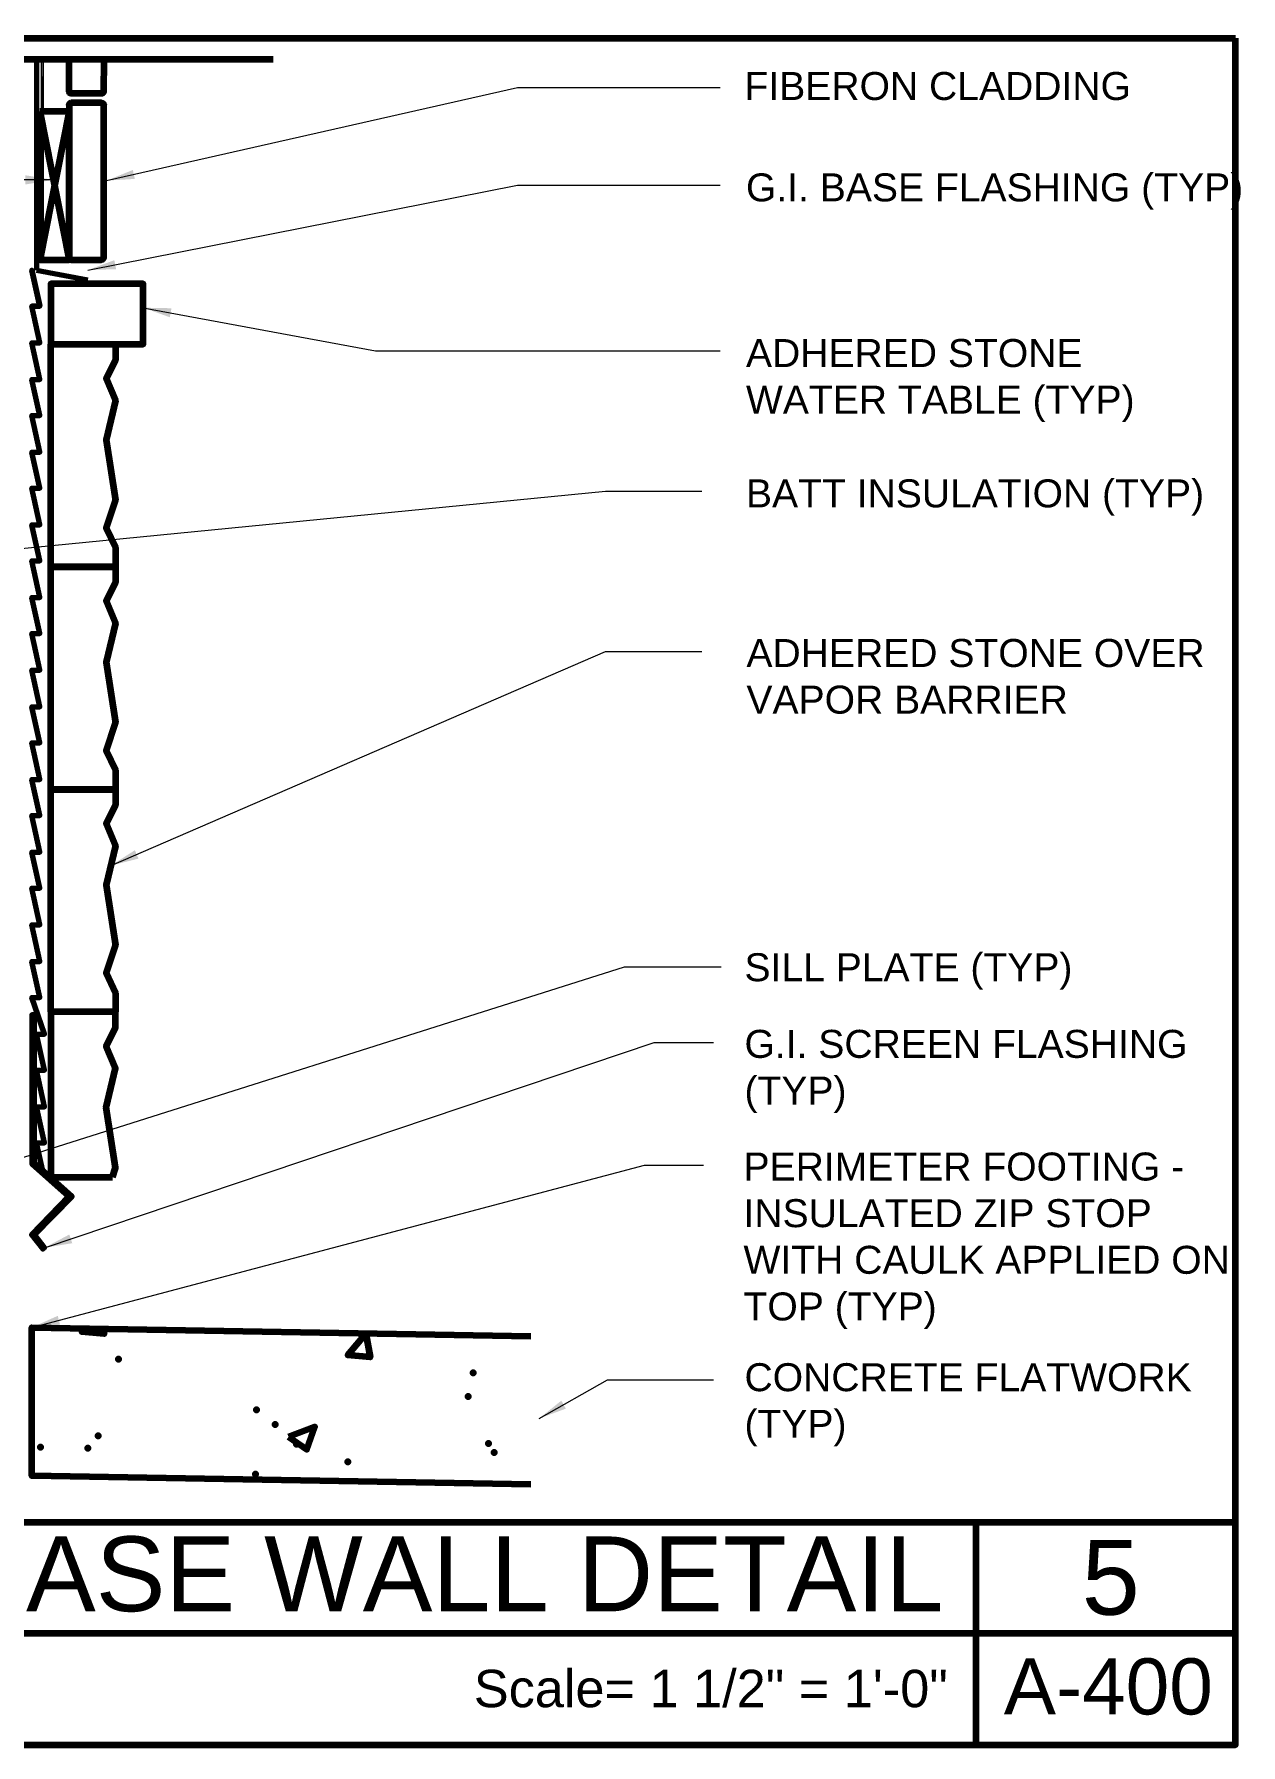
# Model space of a CAD drawing. Extents: x 480 to 534.3, y 69 to 115.
# Drawn here: x 501.84 to 534.29, y 68.97 to 114.97 of the extents above; entities that cross this region are included whole.
import ezdxf

# ---------------------------------------------------------------- set-up
doc = ezdxf.new("R2010")
doc.units = 0
doc.header["$MEASUREMENT"] = 0
for name, color, linetype, lineweight in [('Dt-Line 1', 9, 'Continuous', 0), ('Dt-Line 2', 6, 'Continuous', 9), ('Dt-Line 3', 7, 'Continuous', 15), ('Dt-Line 4', 1, 'Continuous', 25), ('Dt-Line 5', 54, 'Continuous', 50), ('Dt-Text', 121, 'Continuous', 20)]:
    doc.layers.add(name, color=color, linetype=linetype, lineweight=lineweight)
doc.styles.add('Arial', font='arial.ttf')
doc.dimstyles.new('1 & 1 Half', dxfattribs={"dimtxt": 0.75, "dimasz": 0.75, "dimexe": 1, "dimexo": 0.375, "dimgap": 0.5, "dimtad": 1, "dimdec": 4, "dimzin": 3, "dimdsep": 46, "dimlunit": 4, "dimtxsty": 'Standard', "dimblk": 'ARCHTICK', "dimcen": 0.09375, "dimdle": 1, "dimclrd": 253, "dimclre": 253, "dimclrt": 256, "dimadec": 0, "dimazin": 0, "dimtfac": 0.6, "dimtdec": 4, "dimtix": 1, "dimtmove": 2, "dimatfit": 0, "dimfxl": 1, "dimfrac": 1, "dimtolj": 1, "dimtzin": 0, "dimlwd": 9, "dimlwe": 9, "dimarcsym": 0})

# ---------------------------------------------------------------- blocks, each defined once
blk = doc.blocks.new('_ArchTick')
at = {"color": 0, "linetype": 'ByBlock', "const_width": 0.15}
blk.add_lwpolyline([(-0.5, -0.5), (0.5, 0.5)], dxfattribs=at)

msp = doc.modelspace()

# ---------------------------------------------------------------- hatches: boundary and pattern name
at = {"layer": 'Dt-Line 2', "linetype": 'Continuous', "lineweight": 158}
msp.add_hatch(color=256, dxfattribs=at).paths.add_polyline_path([(502.088, 114.29), (502.035, 114.29), (502.035, 112.987), (502.088, 112.987)], flags=0)

# ---------------------------------------------------------------- linework, layer by layer
at = {"layer": 'Dt-Line 1', "linetype": 'Continuous', "lineweight": 140}
for p, q in [((501.995, 112.894), (502.779, 108.905)), ((502.779, 112.894), (501.995, 108.905))]:
    msp.add_line(p, q, dxfattribs=at)
at = {"layer": 'Dt-Line 1', "linetype": 'Continuous', "lineweight": 158}
for points in [[(503.697, 80.155), (503.724, 80.022), (503.125, 80.075), (503.205, 80.168)], [(504.109, 79.344), (504.109, 79.344), (504.109, 79.344)], [(513.644, 78.971), (513.644, 78.971), (513.644, 78.971)], [(513.511, 78.333), (513.511, 78.333), (513.511, 78.333)], [(507.819, 77.974), (507.819, 77.974), (507.819, 77.974)], [(503.564, 77.282), (503.564, 77.282), (503.564, 77.282)], [(508.325, 77.588), (508.325, 77.588), (508.325, 77.588)], [(502.008, 76.977), (502.008, 76.977), (502.008, 76.977)], [(503.285, 76.95), (503.285, 76.95), (503.285, 76.95)], [(508.896, 77.056), (508.896, 77.056), (508.896, 77.056)], [(514.056, 77.07), (514.056, 77.07), (514.056, 77.07)], [(514.216, 76.83), (514.216, 76.83), (514.216, 76.83)], [(510.279, 76.578), (510.279, 76.578), (510.279, 76.578)], [(507.793, 76.245), (507.793, 76.245), (507.793, 76.245)]]:
    msp.add_lwpolyline(points, dxfattribs=at)
for points in [[(510.758, 80.022), (510.878, 79.397), (510.279, 79.45)], [(508.684, 77.256), (509.176, 76.91), (509.388, 77.522)]]:
    msp.add_lwpolyline(points, close=True, dxfattribs=at)
for p in [(504.109, 79.344), (513.644, 78.971), (513.511, 78.333), (507.819, 77.974), (503.564, 77.282), (508.325, 77.588), (502.008, 76.977), (503.285, 76.95), (508.896, 77.056), (514.056, 77.07), (514.216, 76.83), (510.279, 76.578), (507.793, 76.245)]:
    msp.add_point(p, dxfattribs=at)
at = {"layer": 'Dt-Line 2', "linetype": 'Continuous', "lineweight": 0}
msp.add_lwpolyline([(502.088, 114.29), (502.035, 114.29), (502.088, 108.905), (502.035, 112.987), (502.035, 114.29), (502.088, 108.905)], close=True, dxfattribs=at)
at = {"layer": 'Dt-Line 2', "linetype": 'Continuous', "lineweight": 70}
msp.add_lwpolyline([(502.061, 84.437), (501.902, 85.155), (502.115, 85.155), (501.902, 86.126), (502.115, 86.126), (501.902, 87.11), (502.115, 87.11), (501.902, 88.08), (502.115, 88.08), (501.782, 89.064), (501.995, 89.064), (501.782, 90.035), (501.995, 90.035), (501.782, 91.019), (501.995, 91.019), (501.782, 92.003), (501.995, 92.003), (501.782, 92.974), (501.995, 92.974), (501.782, 93.958), (501.995, 93.958), (501.782, 94.929), (501.995, 94.929), (501.782, 95.913), (501.995, 95.913), (501.782, 96.884), (501.995, 96.884), (501.782, 97.868), (501.995, 97.868), (501.782, 98.852), (501.995, 98.852), (501.782, 99.822), (501.995, 99.822), (501.782, 100.806), (501.995, 100.806), (501.782, 101.777), (501.995, 101.777), (501.782, 102.761), (501.995, 102.761), (501.782, 103.732), (501.995, 103.732), (501.782, 104.716), (501.995, 104.716), (501.782, 105.687), (501.995, 105.687), (501.782, 106.671), (501.995, 106.671), (501.782, 107.655), (501.995, 107.655), (501.782, 108.626), (501.995, 107.655), (501.782, 107.655)], dxfattribs=at)
msp.add_lwpolyline([(501.849, 82.681), (502.859, 83.719), (501.849, 84.623), (501.849, 88.599), (501.782, 88.599), (501.782, 84.596), (502.766, 83.719), (501.769, 82.681), (502.075, 82.296), (502.115, 82.336)], close=True, dxfattribs=at)
at = {"layer": 'Dt-Line 3', "linetype": 'Continuous', "lineweight": 70}
for p, q in [((501.902, 114.29), (501.902, 108.626)), ((501.902, 108.626), (503.285, 108.36))]:
    msp.add_line(p, q, dxfattribs=at)
at = {"layer": 'Dt-Line 3', "linetype": 'Continuous', "lineweight": 158}
msp.add_line((502.834, 113.373), (502.839, 113.373), dxfattribs=at)
for points in [[(503.71, 114.29), (503.707, 113.414), (503.699, 113.397), (503.686, 113.384), (503.669, 113.376), (502.834, 113.373), (502.816, 113.378), (502.8, 113.387), (502.788, 113.401), (502.781, 113.418), (502.779, 114.29)], [(502.779, 113.06), (502.782, 113.079), (502.791, 113.096), (502.804, 113.109), (502.82, 113.117), (502.83, 113.119)], [(502.839, 108.905), (502.82, 108.908), (502.804, 108.916), (502.791, 108.929), (502.782, 108.946), (502.78, 108.96)]]:
    msp.add_lwpolyline(points, dxfattribs=at)
msp.add_lwpolyline([(503.71, 113.433), (503.707, 113.414)], close=True, dxfattribs=at)
at = {"layer": 'Dt-Line 3', "linetype": 'Continuous', "lineweight": 211}
for points in [[(501.995, 112.894), (501.995, 108.905), (502.779, 108.905), (502.779, 112.894)], [(502.287, 106.631), (504.774, 106.631), (504.774, 108.253), (502.287, 108.253)], [(503.95, 84.237), (504.029, 84.49), (503.777, 86.112), (504.029, 87.163), (503.777, 87.761), (504.029, 88.253), (504.029, 88.679), (502.287, 88.679), (502.287, 94.663), (504.029, 94.663), (502.287, 94.663), (502.287, 100.647), (504.029, 100.647), (502.287, 100.647), (502.287, 106.631), (504.029, 106.631), (504.029, 106.205), (503.777, 105.713), (504.029, 105.115), (503.777, 104.064), (504.029, 102.442), (503.777, 101.684), (504.029, 101.165), (504.029, 100.647), (504.029, 100.221), (503.777, 99.729), (504.029, 99.131), (503.777, 98.08), (504.029, 96.458), (503.777, 95.7), (504.029, 95.181), (504.029, 94.663), (504.029, 94.237), (503.777, 93.745), (504.029, 93.147), (503.777, 92.096), (504.029, 90.474), (503.777, 89.716), (504.029, 89.184), (504.029, 88.679), (502.287, 88.679), (502.287, 84.237)]]:
    msp.add_lwpolyline(points, close=True, dxfattribs=at)
at = {"layer": 'Dt-Line 3', "linetype": 'Continuous', "lineweight": 158}
msp.add_lwpolyline([(503.65, 113.12), (503.674, 113.116), (503.693, 113.103), (503.706, 113.084), (503.71, 113.054), (503.706, 113.084), (503.693, 113.103), (503.674, 113.116), (503.65, 113.12), (502.839, 113.12), (502.82, 113.117), (502.8, 113.106), (502.786, 113.088), (502.78, 113.07), (502.779, 113.054), (502.782, 108.946), (502.794, 108.926), (502.812, 108.911), (502.83, 108.906), (502.846, 108.905), (503.65, 108.905, 0.414224), (503.71, 108.958), (503.71, 113.054)], format="xyb", dxfattribs=at)
at = {"layer": 'Dt-Line 3', "linetype": 'Continuous', "lineweight": 211}
msp.add_lwpolyline([(515.2, 75.966), (501.782, 76.205), (501.782, 80.195), (515.2, 79.955)], dxfattribs=at)
at = {"layer": 'Dt-Line 4', "linetype": 'Continuous', "lineweight": 211}
msp.add_lwpolyline([(508.271, 114.29), (499.362, 114.29), (499.109, 114.969), (498.617, 113.599), (498.365, 114.29), (492.194, 114.29)], dxfattribs=at)
at = {"layer": 'Dt-Line 5', "linetype": 'Continuous', "lineweight": 211}
for p, q in [((485.505, 114.862), (534.149, 114.862)), ((485.505, 74.955), (534.149, 74.955)), ((527.168, 74.955), (527.168, 68.985)), ((534.149, 71.963), (485.505, 71.963))]:
    msp.add_line(p, q, dxfattribs=at)
msp.add_lwpolyline([(485.505, 114.862), (485.505, 68.971), (534.149, 68.971), (534.149, 114.862)], dxfattribs=at)

# ---------------------------------------------------------------- texts
at = {"layer": 'Dt-Text', "linetype": 'Continuous', "lineweight": 211, "style": 'Arial'}
for s, height, p in [('BASE WALL DETAIL', 2.0117, (499.748, 72.562)), ('5', 2.012, (530.013, 72.469)), ('A-400', 1.5088, (527.917, 69.787)), ('Scale= 1 1/2" = 1\'-0"', 1.00585, (513.665, 69.982))]:
    msp.add_text(s, height=height, dxfattribs=at).set_placement(p)
at = {"layer": 'Dt-Text', "char_height": 0.75238, "attachment_point": 1, "style": 'Arial'}
for s, insert, width in [('FIBERON CLADDING', (520.944, 113.952), 15.06609), ('G.I. BASE FLASHING (TYP)', (520.984, 111.226), 13.16489), ('ADHERED STONE\\PWATER TABLE (TYP)', (520.984, 106.772), 15.4777), ('BATT INSULATION (TYP)', (520.984, 102.998), 15.4777), ('ADHERED STONE {\\H1x;OVER VAPOR BARRIER}', (520.997, 98.706), 15.59471), ('SILL PLATE (TYP)', (520.944, 90.256), 10.9203), ('G.I. SCREEN FLASHING (TYP)', (520.944, 88.195), 11.91441), ('PERIMETER FOOTING - INSULATED ZIP STOP WITH CAULK APPLIED ON TOP (TYP)', (520.918, 84.897), 13.23138), ('CONCRETE FLATWORK (TYP)', (520.944, 79.232), 12.05596)]:
    msp.add_mtext(s, dxfattribs=dict(at, insert=insert, width=width))

# ---------------------------------------------------------------- leaders
at = {"layer": 'Dt-Text'}
for points, override in [([(503.79, 111.032), (514.841, 113.532), (520.293, 113.532)], {"dimgap": 0.5, "dimtad": 0}), ([(502.357, 111.052), (493.03, 111.052)], {"dimtad": 0}), ([(503.285, 108.626), (514.841, 110.913), (520.293, 110.913)], {"dimgap": 0.5, "dimtad": 0}), ([(504.774, 107.615), (511.024, 106.458), (520.293, 106.458)], {"dimgap": 0.5, "dimtad": 0}), ([(500.173, 101.006), (517.208, 102.685), (519.801, 102.685)], {"dimgap": 0.5, "dimtad": 0}), ([(503.91, 92.615), (517.208, 98.366), (519.801, 98.366)], {"dimgap": 0.5, "dimtad": 0}), ([(499.734, 84.197), (517.713, 89.889), (520.319, 89.889)], {"dimgap": 0.5, "dimtad": 0}), ([(502.115, 82.336), (518.511, 87.855), (520.107, 87.855)], {"dimgap": 0.5, "dimtad": 0})]:
    msp.add_leader(points, dimstyle='1 & 1 Half', override=override, dxfattribs=at)
for points in [[(501.782, 80.195), (518.258, 84.556), (519.841, 84.556)], [(515.426, 77.748), (517.261, 78.785), (520.107, 78.785)]]:
    msp.add_leader(points, dimstyle='1 & 1 Half', dxfattribs=at)

doc.saveas('drawing.dxf')
